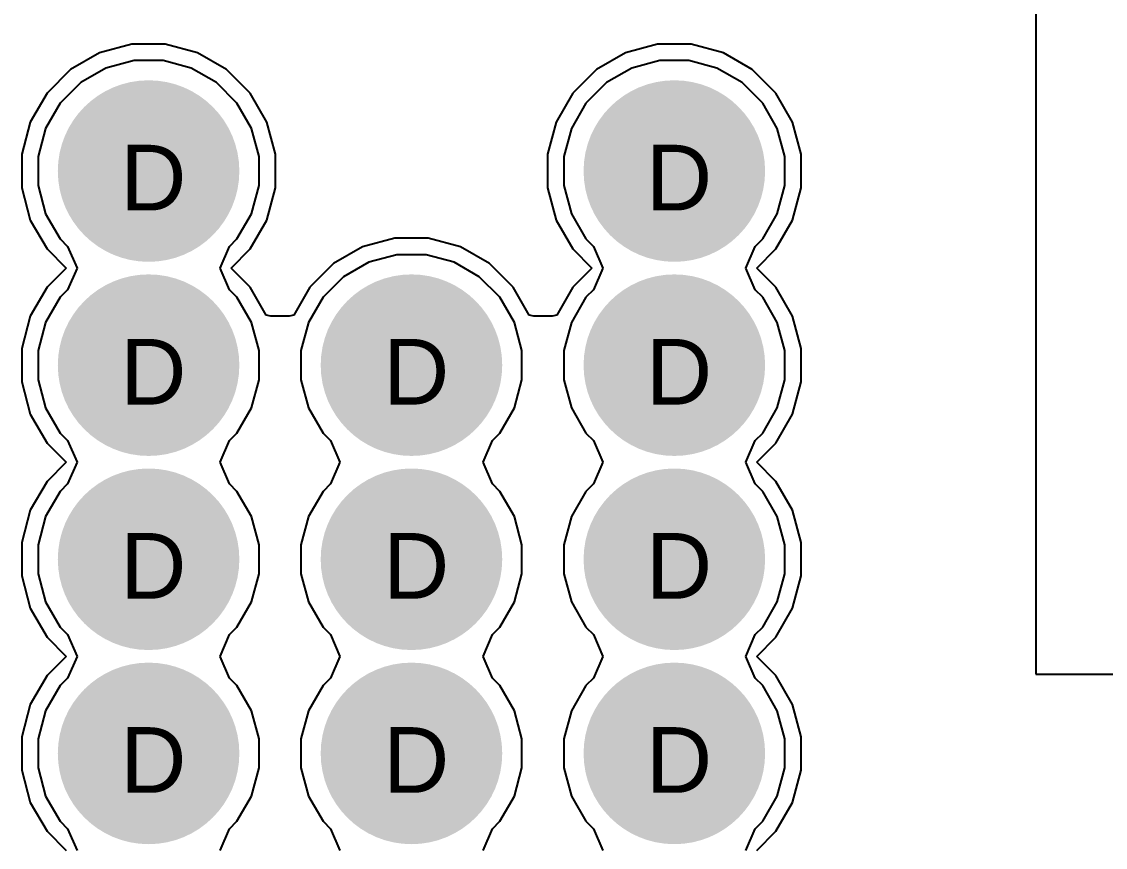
# Model space of a CAD drawing. Header units: inches. Extents: x 0 to 5379, y 0 to 5429.
# Drawn here: x 39.66 to 48.04, y 39.22 to 45.6 of the extents above; entities that cross this region are included whole.
import ezdxf

# ---------------------------------------------------------------- set-up
doc = ezdxf.new("R2010")
doc.units = ezdxf.units.IN
for name, color, linetype in [('Bottom Layer', 5, 'Continuous'), ('Bottom Solder', 6, 'Continuous'), ('Drill Drawing', 1, 'Continuous'), ('GND01', 16, 'Continuous'), ('GND02', 76, 'Continuous'), ('PWR', 156, 'Continuous'), ('SIG 01', 90, 'Continuous'), ('Top Layer', 1, 'Continuous'), ('Top Solder', 216, 'Continuous'), ('Via Holes', 16, 'Continuous')]:
    doc.layers.add(name, color=color, linetype=linetype)
doc.styles.add('Arial', font='', dxfattribs={"height": 0.2})
doc.styles.get('Arial').set_extended_font_data('Arial')

msp = doc.modelspace()

# ---------------------------------------------------------------- hatches: boundary and pattern name
at = {"layer": 'Bottom Layer'}
h = msp.add_hatch(color=5, dxfattribs=at)
edge = h.paths.add_edge_path()
edge.add_arc((40.64, 44.45), 0.6, 0, 360)
h = msp.add_hatch(color=5, dxfattribs=at)
edge = h.paths.add_edge_path()
edge.add_arc((44.704, 44.45), 0.6, 0, 360)
h = msp.add_hatch(color=5, dxfattribs=at)
edge = h.paths.add_edge_path()
edge.add_arc((40.64, 42.9496), 0.6, 0, 360)
h = msp.add_hatch(color=5, dxfattribs=at)
edge = h.paths.add_edge_path()
edge.add_arc((42.672, 42.9496), 0.6, 0, 360)
h = msp.add_hatch(color=5, dxfattribs=at)
edge = h.paths.add_edge_path()
edge.add_arc((44.704, 42.9496), 0.6, 0, 360)
h = msp.add_hatch(color=5, dxfattribs=at)
edge = h.paths.add_edge_path()
edge.add_arc((40.64, 41.4492), 0.6, 0, 360)
h = msp.add_hatch(color=5, dxfattribs=at)
edge = h.paths.add_edge_path()
edge.add_arc((42.672, 41.4492), 0.6, 0, 360)
h = msp.add_hatch(color=5, dxfattribs=at)
edge = h.paths.add_edge_path()
edge.add_arc((44.704, 41.4492), 0.6, 0, 360)
h = msp.add_hatch(color=5, dxfattribs=at)
edge = h.paths.add_edge_path()
edge.add_arc((40.64, 39.9487), 0.6, 0, 360)
h = msp.add_hatch(color=5, dxfattribs=at)
edge = h.paths.add_edge_path()
edge.add_arc((42.672, 39.9487), 0.6, 0, 360)
h = msp.add_hatch(color=5, dxfattribs=at)
edge = h.paths.add_edge_path()
edge.add_arc((44.704, 39.9487), 0.6, 0, 360)
at = {"layer": 'Bottom Solder'}
h = msp.add_hatch(color=6, dxfattribs=at)
edge = h.paths.add_edge_path()
edge.add_arc((40.64, 44.45), 0.7016, 0, 360)
h = msp.add_hatch(color=6, dxfattribs=at)
edge = h.paths.add_edge_path()
edge.add_arc((44.704, 44.45), 0.7016, 0, 360)
h = msp.add_hatch(color=6, dxfattribs=at)
edge = h.paths.add_edge_path()
edge.add_arc((40.64, 42.9496), 0.7016, 0, 360)
h = msp.add_hatch(color=6, dxfattribs=at)
edge = h.paths.add_edge_path()
edge.add_arc((42.672, 42.9496), 0.7016, 0, 360)
h = msp.add_hatch(color=6, dxfattribs=at)
edge = h.paths.add_edge_path()
edge.add_arc((44.704, 42.9496), 0.7016, 0, 360)
h = msp.add_hatch(color=6, dxfattribs=at)
edge = h.paths.add_edge_path()
edge.add_arc((40.64, 41.4492), 0.7016, 0, 360)
h = msp.add_hatch(color=6, dxfattribs=at)
edge = h.paths.add_edge_path()
edge.add_arc((42.672, 41.4492), 0.7016, 0, 360)
h = msp.add_hatch(color=6, dxfattribs=at)
edge = h.paths.add_edge_path()
edge.add_arc((44.704, 41.4492), 0.7016, 0, 360)
h = msp.add_hatch(color=6, dxfattribs=at)
edge = h.paths.add_edge_path()
edge.add_arc((40.64, 39.9487), 0.7016, 0, 360)
h = msp.add_hatch(color=6, dxfattribs=at)
edge = h.paths.add_edge_path()
edge.add_arc((42.672, 39.9487), 0.7016, 0, 360)
h = msp.add_hatch(color=6, dxfattribs=at)
edge = h.paths.add_edge_path()
edge.add_arc((44.704, 39.9487), 0.7016, 0, 360)
at = {"layer": 'GND01'}
h = msp.add_hatch(color=16, dxfattribs=at)
edge = h.paths.add_edge_path()
edge.add_arc((40.64, 44.45), 0.6, 0, 360)
h = msp.add_hatch(color=16, dxfattribs=at)
edge = h.paths.add_edge_path()
edge.add_arc((44.704, 44.45), 0.6, 0, 360)
h = msp.add_hatch(color=16, dxfattribs=at)
edge = h.paths.add_edge_path()
edge.add_arc((40.64, 42.9496), 0.6, 0, 360)
h = msp.add_hatch(color=16, dxfattribs=at)
edge = h.paths.add_edge_path()
edge.add_arc((42.672, 42.9496), 0.6, 0, 360)
h = msp.add_hatch(color=16, dxfattribs=at)
edge = h.paths.add_edge_path()
edge.add_arc((44.704, 42.9496), 0.6, 0, 360)
h = msp.add_hatch(color=16, dxfattribs=at)
edge = h.paths.add_edge_path()
edge.add_arc((40.64, 41.4492), 0.6, 0, 360)
h = msp.add_hatch(color=16, dxfattribs=at)
edge = h.paths.add_edge_path()
edge.add_arc((42.672, 41.4492), 0.6, 0, 360)
h = msp.add_hatch(color=16, dxfattribs=at)
edge = h.paths.add_edge_path()
edge.add_arc((44.704, 41.4492), 0.6, 0, 360)
h = msp.add_hatch(color=16, dxfattribs=at)
edge = h.paths.add_edge_path()
edge.add_arc((40.64, 39.9487), 0.6, 0, 360)
h = msp.add_hatch(color=16, dxfattribs=at)
edge = h.paths.add_edge_path()
edge.add_arc((42.672, 39.9487), 0.6, 0, 360)
h = msp.add_hatch(color=16, dxfattribs=at)
edge = h.paths.add_edge_path()
edge.add_arc((44.704, 39.9487), 0.6, 0, 360)
at = {"layer": 'GND02'}
h = msp.add_hatch(color=76, dxfattribs=at)
edge = h.paths.add_edge_path()
edge.add_arc((40.64, 44.45), 0.6, 0, 360)
h = msp.add_hatch(color=76, dxfattribs=at)
edge = h.paths.add_edge_path()
edge.add_arc((44.704, 44.45), 0.6, 0, 360)
h = msp.add_hatch(color=76, dxfattribs=at)
edge = h.paths.add_edge_path()
edge.add_arc((40.64, 42.9496), 0.6, 0, 360)
h = msp.add_hatch(color=76, dxfattribs=at)
edge = h.paths.add_edge_path()
edge.add_arc((42.672, 42.9496), 0.6, 0, 360)
h = msp.add_hatch(color=76, dxfattribs=at)
edge = h.paths.add_edge_path()
edge.add_arc((44.704, 42.9496), 0.6, 0, 360)
h = msp.add_hatch(color=76, dxfattribs=at)
edge = h.paths.add_edge_path()
edge.add_arc((40.64, 41.4492), 0.6, 0, 360)
h = msp.add_hatch(color=76, dxfattribs=at)
edge = h.paths.add_edge_path()
edge.add_arc((42.672, 41.4492), 0.6, 0, 360)
h = msp.add_hatch(color=76, dxfattribs=at)
edge = h.paths.add_edge_path()
edge.add_arc((44.704, 41.4492), 0.6, 0, 360)
h = msp.add_hatch(color=76, dxfattribs=at)
edge = h.paths.add_edge_path()
edge.add_arc((40.64, 39.9487), 0.6, 0, 360)
h = msp.add_hatch(color=76, dxfattribs=at)
edge = h.paths.add_edge_path()
edge.add_arc((42.672, 39.9487), 0.6, 0, 360)
h = msp.add_hatch(color=76, dxfattribs=at)
edge = h.paths.add_edge_path()
edge.add_arc((44.704, 39.9487), 0.6, 0, 360)
at = {"layer": 'PWR'}
h = msp.add_hatch(color=156, dxfattribs=at)
edge = h.paths.add_edge_path()
edge.add_arc((40.64, 44.45), 0.6, 0, 360)
h = msp.add_hatch(color=156, dxfattribs=at)
edge = h.paths.add_edge_path()
edge.add_arc((44.704, 44.45), 0.6, 0, 360)
h = msp.add_hatch(color=156, dxfattribs=at)
edge = h.paths.add_edge_path()
edge.add_arc((40.64, 42.9496), 0.6, 0, 360)
h = msp.add_hatch(color=156, dxfattribs=at)
edge = h.paths.add_edge_path()
edge.add_arc((42.672, 42.9496), 0.6, 0, 360)
h = msp.add_hatch(color=156, dxfattribs=at)
edge = h.paths.add_edge_path()
edge.add_arc((44.704, 42.9496), 0.6, 0, 360)
h = msp.add_hatch(color=156, dxfattribs=at)
edge = h.paths.add_edge_path()
edge.add_arc((40.64, 41.4492), 0.6, 0, 360)
h = msp.add_hatch(color=156, dxfattribs=at)
edge = h.paths.add_edge_path()
edge.add_arc((42.672, 41.4492), 0.6, 0, 360)
h = msp.add_hatch(color=156, dxfattribs=at)
edge = h.paths.add_edge_path()
edge.add_arc((44.704, 41.4492), 0.6, 0, 360)
h = msp.add_hatch(color=156, dxfattribs=at)
edge = h.paths.add_edge_path()
edge.add_arc((40.64, 39.9487), 0.6, 0, 360)
h = msp.add_hatch(color=156, dxfattribs=at)
edge = h.paths.add_edge_path()
edge.add_arc((42.672, 39.9487), 0.6, 0, 360)
h = msp.add_hatch(color=156, dxfattribs=at)
edge = h.paths.add_edge_path()
edge.add_arc((44.704, 39.9487), 0.6, 0, 360)
at = {"layer": 'SIG 01'}
h = msp.add_hatch(color=90, dxfattribs=at)
edge = h.paths.add_edge_path()
edge.add_arc((40.64, 44.45), 0.6, 0, 360)
h = msp.add_hatch(color=90, dxfattribs=at)
edge = h.paths.add_edge_path()
edge.add_arc((44.704, 44.45), 0.6, 0, 360)
h = msp.add_hatch(color=90, dxfattribs=at)
edge = h.paths.add_edge_path()
edge.add_arc((40.64, 42.9496), 0.6, 0, 360)
h = msp.add_hatch(color=90, dxfattribs=at)
edge = h.paths.add_edge_path()
edge.add_arc((42.672, 42.9496), 0.6, 0, 360)
h = msp.add_hatch(color=90, dxfattribs=at)
edge = h.paths.add_edge_path()
edge.add_arc((44.704, 42.9496), 0.6, 0, 360)
h = msp.add_hatch(color=90, dxfattribs=at)
edge = h.paths.add_edge_path()
edge.add_arc((40.64, 41.4492), 0.6, 0, 360)
h = msp.add_hatch(color=90, dxfattribs=at)
edge = h.paths.add_edge_path()
edge.add_arc((42.672, 41.4492), 0.6, 0, 360)
h = msp.add_hatch(color=90, dxfattribs=at)
edge = h.paths.add_edge_path()
edge.add_arc((44.704, 41.4492), 0.6, 0, 360)
h = msp.add_hatch(color=90, dxfattribs=at)
edge = h.paths.add_edge_path()
edge.add_arc((40.64, 39.9487), 0.6, 0, 360)
h = msp.add_hatch(color=90, dxfattribs=at)
edge = h.paths.add_edge_path()
edge.add_arc((42.672, 39.9487), 0.6, 0, 360)
h = msp.add_hatch(color=90, dxfattribs=at)
edge = h.paths.add_edge_path()
edge.add_arc((44.704, 39.9487), 0.6, 0, 360)
at = {"layer": 'Top Layer'}
h = msp.add_hatch(color=1, dxfattribs=at)
edge = h.paths.add_edge_path()
edge.add_arc((40.64, 44.45), 0.6, 0, 360)
h = msp.add_hatch(color=1, dxfattribs=at)
edge = h.paths.add_edge_path()
edge.add_arc((44.704, 44.45), 0.6, 0, 360)
h = msp.add_hatch(color=1, dxfattribs=at)
edge = h.paths.add_edge_path()
edge.add_arc((40.64, 42.9496), 0.6, 0, 360)
h = msp.add_hatch(color=1, dxfattribs=at)
edge = h.paths.add_edge_path()
edge.add_arc((42.672, 42.9496), 0.6, 0, 360)
h = msp.add_hatch(color=1, dxfattribs=at)
edge = h.paths.add_edge_path()
edge.add_arc((44.704, 42.9496), 0.6, 0, 360)
h = msp.add_hatch(color=1, dxfattribs=at)
edge = h.paths.add_edge_path()
edge.add_arc((40.64, 41.4492), 0.6, 0, 360)
h = msp.add_hatch(color=1, dxfattribs=at)
edge = h.paths.add_edge_path()
edge.add_arc((42.672, 41.4492), 0.6, 0, 360)
h = msp.add_hatch(color=1, dxfattribs=at)
edge = h.paths.add_edge_path()
edge.add_arc((44.704, 41.4492), 0.6, 0, 360)
h = msp.add_hatch(color=1, dxfattribs=at)
edge = h.paths.add_edge_path()
edge.add_arc((40.64, 39.9487), 0.6, 0, 360)
h = msp.add_hatch(color=1, dxfattribs=at)
edge = h.paths.add_edge_path()
edge.add_arc((42.672, 39.9487), 0.6, 0, 360)
h = msp.add_hatch(color=1, dxfattribs=at)
edge = h.paths.add_edge_path()
edge.add_arc((44.704, 39.9487), 0.6, 0, 360)
at = {"layer": 'Top Solder'}
h = msp.add_hatch(color=216, dxfattribs=at)
edge = h.paths.add_edge_path()
edge.add_arc((40.64, 44.45), 0.7016, 0, 360)
h = msp.add_hatch(color=216, dxfattribs=at)
edge = h.paths.add_edge_path()
edge.add_arc((44.704, 44.45), 0.7016, 0, 360)
h = msp.add_hatch(color=216, dxfattribs=at)
edge = h.paths.add_edge_path()
edge.add_arc((40.64, 42.9496), 0.7016, 0, 360)
h = msp.add_hatch(color=216, dxfattribs=at)
edge = h.paths.add_edge_path()
edge.add_arc((42.672, 42.9496), 0.7016, 0, 360)
h = msp.add_hatch(color=216, dxfattribs=at)
edge = h.paths.add_edge_path()
edge.add_arc((44.704, 42.9496), 0.7016, 0, 360)
h = msp.add_hatch(color=216, dxfattribs=at)
edge = h.paths.add_edge_path()
edge.add_arc((40.64, 41.4492), 0.7016, 0, 360)
h = msp.add_hatch(color=216, dxfattribs=at)
edge = h.paths.add_edge_path()
edge.add_arc((42.672, 41.4492), 0.7016, 0, 360)
h = msp.add_hatch(color=216, dxfattribs=at)
edge = h.paths.add_edge_path()
edge.add_arc((44.704, 41.4492), 0.7016, 0, 360)
h = msp.add_hatch(color=216, dxfattribs=at)
edge = h.paths.add_edge_path()
edge.add_arc((40.64, 39.9487), 0.7016, 0, 360)
h = msp.add_hatch(color=216, dxfattribs=at)
edge = h.paths.add_edge_path()
edge.add_arc((42.672, 39.9487), 0.7016, 0, 360)
h = msp.add_hatch(color=216, dxfattribs=at)
edge = h.paths.add_edge_path()
edge.add_arc((44.704, 39.9487), 0.7016, 0, 360)
at = {"layer": 'Via Holes'}
h = msp.add_hatch(color=7, dxfattribs=at)
edge = h.paths.add_edge_path()
edge.add_arc((40.64, 44.45), 0.35, 0, 360)
h = msp.add_hatch(color=7, dxfattribs=at)
edge = h.paths.add_edge_path()
edge.add_arc((44.704, 44.45), 0.35, 0, 360)
h = msp.add_hatch(color=7, dxfattribs=at)
edge = h.paths.add_edge_path()
edge.add_arc((40.64, 42.9496), 0.35, 0, 360)
h = msp.add_hatch(color=7, dxfattribs=at)
edge = h.paths.add_edge_path()
edge.add_arc((42.672, 42.9496), 0.35, 0, 360)
h = msp.add_hatch(color=7, dxfattribs=at)
edge = h.paths.add_edge_path()
edge.add_arc((44.704, 42.9496), 0.35, 0, 360)
h = msp.add_hatch(color=7, dxfattribs=at)
edge = h.paths.add_edge_path()
edge.add_arc((40.64, 41.4492), 0.35, 0, 360)
h = msp.add_hatch(color=7, dxfattribs=at)
edge = h.paths.add_edge_path()
edge.add_arc((42.672, 41.4492), 0.35, 0, 360)
h = msp.add_hatch(color=7, dxfattribs=at)
edge = h.paths.add_edge_path()
edge.add_arc((44.704, 41.4492), 0.35, 0, 360)
h = msp.add_hatch(color=7, dxfattribs=at)
edge = h.paths.add_edge_path()
edge.add_arc((40.64, 39.9487), 0.35, 0, 360)
h = msp.add_hatch(color=7, dxfattribs=at)
edge = h.paths.add_edge_path()
edge.add_arc((42.672, 39.9487), 0.35, 0, 360)
h = msp.add_hatch(color=7, dxfattribs=at)
edge = h.paths.add_edge_path()
edge.add_arc((44.704, 39.9487), 0.35, 0, 360)

# ---------------------------------------------------------------- linework, layer by layer
at = {"layer": 'GND01'}
for p, q in [((40.3104, 45.2458), (40.1156, 45.1334)), ((40.5276, 45.304), (40.3104, 45.2458)), ((40.7524, 45.304), (40.5276, 45.304)), ((40.9696, 45.2458), (40.7524, 45.304)), ((41.1644, 45.1334), (40.9696, 45.2458)), ((44.3744, 45.2458), (44.1796, 45.1334)), ((44.5916, 45.304), (44.3744, 45.2458)), ((44.8164, 45.304), (44.5916, 45.304)), ((45.0336, 45.2458), (44.8164, 45.304)), ((45.2284, 45.1334), (45.0336, 45.2458)), ((40.1156, 45.1334), (39.9566, 44.9744)), ((41.3234, 44.9744), (41.1644, 45.1334)), ((44.1796, 45.1334), (44.0206, 44.9744)), ((45.3874, 44.9744), (45.2284, 45.1334)), ((39.9566, 44.9744), (39.8442, 44.7796)), ((41.4358, 44.7796), (41.3234, 44.9744)), ((44.0206, 44.9744), (43.9082, 44.7796)), ((45.4998, 44.7796), (45.3874, 44.9744)), ((39.8442, 44.7796), (39.786, 44.5624)), ((41.494, 44.5624), (41.4358, 44.7796)), ((43.9082, 44.7796), (43.85, 44.5624)), ((45.558, 44.5624), (45.4998, 44.7796)), ((39.786, 44.5624), (39.786, 44.3376)), ((41.494, 44.3376), (41.494, 44.5624)), ((43.85, 44.5624), (43.85, 44.3376)), ((45.558, 44.3376), (45.558, 44.5624)), ((39.786, 44.3376), (39.8442, 44.1204)), ((41.4358, 44.1204), (41.494, 44.3376)), ((43.85, 44.3376), (43.9082, 44.1204)), ((45.4998, 44.1204), (45.558, 44.3376)), ((39.8442, 44.1204), (39.9566, 43.9256)), ((41.3234, 43.9256), (41.4358, 44.1204)), ((43.9082, 44.1204), (44.0206, 43.9256)), ((45.3874, 43.9256), (45.4998, 44.1204)), ((39.9566, 43.9256), (40.0144, 43.8678)), ((41.2656, 43.8678), (41.3234, 43.9256)), ((44.0206, 43.9256), (44.0784, 43.8678)), ((45.3296, 43.8678), (45.3874, 43.9256)), ((40.0144, 43.8678), (40.0868, 43.6998)), ((41.1932, 43.6998), (41.2656, 43.8678)), ((44.0784, 43.8678), (44.1508, 43.6998)), ((45.2572, 43.6998), (45.3296, 43.8678)), ((42.3424, 43.7454), (42.1476, 43.633)), ((42.5596, 43.8036), (42.3424, 43.7454)), ((42.7844, 43.8036), (42.5596, 43.8036)), ((43.0016, 43.7454), (42.7844, 43.8036)), ((43.1964, 43.633), (43.0016, 43.7454)), ((40.0868, 43.6998), (40.0144, 43.5318)), ((41.2656, 43.5318), (41.1932, 43.6998)), ((44.1508, 43.6998), (44.0784, 43.5318)), ((45.3296, 43.5318), (45.2572, 43.6998)), ((42.1476, 43.633), (41.9886, 43.4739)), ((43.3554, 43.4739), (43.1964, 43.633)), ((39.9566, 43.4739), (39.8442, 43.2792)), ((40.0144, 43.5318), (39.9566, 43.4739)), ((41.3234, 43.4739), (41.2656, 43.5318)), ((41.4358, 43.2792), (41.3234, 43.4739)), ((41.9886, 43.4739), (41.8762, 43.2792)), ((43.4678, 43.2792), (43.3554, 43.4739)), ((44.0206, 43.4739), (43.9082, 43.2792)), ((44.0784, 43.5318), (44.0206, 43.4739)), ((45.3874, 43.4739), (45.3296, 43.5318)), ((45.4998, 43.2792), (45.3874, 43.4739)), ((39.8442, 43.2792), (39.786, 43.062)), ((41.494, 43.062), (41.4358, 43.2792)), ((41.8762, 43.2792), (41.818, 43.062)), ((43.526, 43.062), (43.4678, 43.2792)), ((43.9082, 43.2792), (43.85, 43.062)), ((45.558, 43.062), (45.4998, 43.2792)), ((39.786, 43.062), (39.786, 42.8372)), ((41.494, 42.8372), (41.494, 43.062)), ((41.818, 43.062), (41.818, 42.8372)), ((43.526, 42.8372), (43.526, 43.062)), ((43.85, 43.062), (43.85, 42.8372)), ((45.558, 42.8372), (45.558, 43.062)), ((39.786, 42.8372), (39.8442, 42.62)), ((41.4358, 42.62), (41.494, 42.8372)), ((41.818, 42.8372), (41.8762, 42.62)), ((43.4678, 42.62), (43.526, 42.8372)), ((43.85, 42.8372), (43.9082, 42.62)), ((45.4998, 42.62), (45.558, 42.8372)), ((39.8442, 42.62), (39.9566, 42.4252)), ((41.3234, 42.4252), (41.4358, 42.62)), ((41.8762, 42.62), (41.9886, 42.4252)), ((43.3554, 42.4252), (43.4678, 42.62)), ((43.9082, 42.62), (44.0206, 42.4252)), ((45.3874, 42.4252), (45.4998, 42.62)), ((39.9566, 42.4252), (40.0144, 42.3674)), ((41.2656, 42.3674), (41.3234, 42.4252)), ((41.9886, 42.4252), (42.0464, 42.3674)), ((43.2976, 42.3674), (43.3554, 42.4252)), ((44.0206, 42.4252), (44.0784, 42.3674)), ((45.3296, 42.3674), (45.3874, 42.4252)), ((40.0144, 42.3674), (40.0868, 42.1994)), ((41.1932, 42.1994), (41.2656, 42.3674)), ((42.0464, 42.3674), (42.1188, 42.1994)), ((43.2252, 42.1994), (43.2976, 42.3674)), ((44.0784, 42.3674), (44.1508, 42.1994)), ((45.2572, 42.1994), (45.3296, 42.3674)), ((40.0868, 42.1994), (40.0144, 42.0313)), ((41.2656, 42.0313), (41.1932, 42.1994)), ((42.1188, 42.1994), (42.0464, 42.0313)), ((43.2976, 42.0313), (43.2252, 42.1994)), ((44.1508, 42.1994), (44.0784, 42.0313)), ((45.3296, 42.0313), (45.2572, 42.1994)), ((39.9566, 41.9735), (39.8442, 41.7788)), ((40.0144, 42.0313), (39.9566, 41.9735)), ((41.3234, 41.9735), (41.2656, 42.0313)), ((41.4358, 41.7788), (41.3234, 41.9735)), ((41.9886, 41.9735), (41.8762, 41.7788)), ((42.0464, 42.0313), (41.9886, 41.9735)), ((43.3554, 41.9735), (43.2976, 42.0313)), ((43.4678, 41.7788), (43.3554, 41.9735)), ((44.0206, 41.9735), (43.9082, 41.7788)), ((44.0784, 42.0313), (44.0206, 41.9735)), ((45.3874, 41.9735), (45.3296, 42.0313)), ((45.4998, 41.7788), (45.3874, 41.9735)), ((39.8442, 41.7788), (39.786, 41.5616)), ((41.494, 41.5616), (41.4358, 41.7788)), ((41.8762, 41.7788), (41.818, 41.5616)), ((43.526, 41.5616), (43.4678, 41.7788)), ((43.9082, 41.7788), (43.85, 41.5616)), ((45.558, 41.5616), (45.4998, 41.7788)), ((39.786, 41.5616), (39.786, 41.3367)), ((41.494, 41.3367), (41.494, 41.5616)), ((41.818, 41.5616), (41.818, 41.3367)), ((43.526, 41.3367), (43.526, 41.5616)), ((43.85, 41.5616), (43.85, 41.3367)), ((45.558, 41.3367), (45.558, 41.5616)), ((39.786, 41.3367), (39.8442, 41.1195)), ((41.4358, 41.1195), (41.494, 41.3367)), ((41.818, 41.3367), (41.8762, 41.1195)), ((43.4678, 41.1195), (43.526, 41.3367)), ((43.85, 41.3367), (43.9082, 41.1195)), ((45.4998, 41.1195), (45.558, 41.3367)), ((39.8442, 41.1195), (39.9566, 40.9248)), ((41.3234, 40.9248), (41.4358, 41.1195)), ((41.8762, 41.1195), (41.9886, 40.9248)), ((43.3554, 40.9248), (43.4678, 41.1195)), ((43.9082, 41.1195), (44.0206, 40.9248)), ((45.3874, 40.9248), (45.4998, 41.1195)), ((39.9566, 40.9248), (40.0144, 40.867)), ((41.2656, 40.867), (41.3234, 40.9248)), ((41.9886, 40.9248), (42.0464, 40.867)), ((43.2976, 40.867), (43.3554, 40.9248)), ((44.0206, 40.9248), (44.0784, 40.867)), ((45.3296, 40.867), (45.3874, 40.9248)), ((40.0144, 40.867), (40.0868, 40.699)), ((41.1932, 40.699), (41.2656, 40.867)), ((42.0464, 40.867), (42.1188, 40.699)), ((43.2252, 40.699), (43.2976, 40.867)), ((44.0784, 40.867), (44.1508, 40.699)), ((45.2572, 40.699), (45.3296, 40.867)), ((40.0868, 40.699), (40.0144, 40.5309)), ((41.2656, 40.5309), (41.1932, 40.699)), ((42.1188, 40.699), (42.0464, 40.5309)), ((43.2976, 40.5309), (43.2252, 40.699)), ((44.1508, 40.699), (44.0784, 40.5309)), ((45.3296, 40.5309), (45.2572, 40.699)), ((39.9566, 40.4731), (39.8442, 40.2784)), ((40.0144, 40.5309), (39.9566, 40.4731)), ((41.3234, 40.4731), (41.2656, 40.5309)), ((41.4358, 40.2784), (41.3234, 40.4731)), ((41.9886, 40.4731), (41.8762, 40.2784)), ((42.0464, 40.5309), (41.9886, 40.4731)), ((43.3554, 40.4731), (43.2976, 40.5309)), ((43.4678, 40.2784), (43.3554, 40.4731)), ((44.0206, 40.4731), (43.9082, 40.2784)), ((44.0784, 40.5309), (44.0206, 40.4731)), ((45.3874, 40.4731), (45.3296, 40.5309)), ((45.4998, 40.2784), (45.3874, 40.4731)), ((39.8442, 40.2784), (39.786, 40.0612)), ((41.494, 40.0612), (41.4358, 40.2784)), ((41.8762, 40.2784), (41.818, 40.0612)), ((43.526, 40.0612), (43.4678, 40.2784)), ((43.9082, 40.2784), (43.85, 40.0612)), ((45.558, 40.0612), (45.4998, 40.2784)), ((39.786, 40.0612), (39.786, 39.8363)), ((41.494, 39.8363), (41.494, 40.0612)), ((41.818, 40.0612), (41.818, 39.8363)), ((43.526, 39.8363), (43.526, 40.0612)), ((43.85, 40.0612), (43.85, 39.8363)), ((45.558, 39.8363), (45.558, 40.0612)), ((39.786, 39.8363), (39.8442, 39.6191)), ((41.4358, 39.6191), (41.494, 39.8363)), ((41.818, 39.8363), (41.8762, 39.6191)), ((43.4678, 39.6191), (43.526, 39.8363)), ((43.85, 39.8363), (43.9082, 39.6191)), ((45.4998, 39.6191), (45.558, 39.8363)), ((39.8442, 39.6191), (39.9566, 39.4244)), ((41.3234, 39.4244), (41.4358, 39.6191)), ((41.8762, 39.6191), (41.9886, 39.4244)), ((43.3554, 39.4244), (43.4678, 39.6191)), ((43.9082, 39.6191), (44.0206, 39.4244)), ((45.3874, 39.4244), (45.4998, 39.6191)), ((39.9566, 39.4244), (40.0144, 39.3666)), ((41.2656, 39.3666), (41.3234, 39.4244)), ((41.9886, 39.4244), (42.0464, 39.3666)), ((43.2976, 39.3666), (43.3554, 39.4244)), ((44.0206, 39.4244), (44.0784, 39.3666)), ((45.3296, 39.3666), (45.3874, 39.4244)), ((40.0144, 39.3666), (40.0868, 39.1985)), ((41.1932, 39.1985), (41.2656, 39.3666)), ((42.0464, 39.3666), (42.1188, 39.1985)), ((43.2252, 39.1985), (43.2976, 39.3666)), ((44.0784, 39.3666), (44.1508, 39.1985)), ((45.2572, 39.1985), (45.3296, 39.3666))]:
    msp.add_line(p, q, dxfattribs=at)
at = {"layer": 'GND02'}
for p, q in [((40.3104, 45.2458), (40.1156, 45.1334)), ((40.5276, 45.304), (40.3104, 45.2458)), ((40.7524, 45.304), (40.5276, 45.304)), ((40.9696, 45.2458), (40.7524, 45.304)), ((41.1644, 45.1334), (40.9696, 45.2458)), ((44.3744, 45.2458), (44.1796, 45.1334)), ((44.5916, 45.304), (44.3744, 45.2458)), ((44.8164, 45.304), (44.5916, 45.304)), ((45.0336, 45.2458), (44.8164, 45.304)), ((45.2284, 45.1334), (45.0336, 45.2458)), ((40.1156, 45.1334), (39.9566, 44.9744)), ((41.3234, 44.9744), (41.1644, 45.1334)), ((44.1796, 45.1334), (44.0206, 44.9744)), ((45.3874, 44.9744), (45.2284, 45.1334)), ((39.9566, 44.9744), (39.8442, 44.7796)), ((41.4358, 44.7796), (41.3234, 44.9744)), ((44.0206, 44.9744), (43.9082, 44.7796)), ((45.4998, 44.7796), (45.3874, 44.9744)), ((39.8442, 44.7796), (39.786, 44.5624)), ((41.494, 44.5624), (41.4358, 44.7796)), ((43.9082, 44.7796), (43.85, 44.5624)), ((45.558, 44.5624), (45.4998, 44.7796)), ((39.786, 44.5624), (39.786, 44.3376)), ((41.494, 44.3376), (41.494, 44.5624)), ((43.85, 44.5624), (43.85, 44.3376)), ((45.558, 44.3376), (45.558, 44.5624)), ((39.786, 44.3376), (39.8442, 44.1204)), ((41.4358, 44.1204), (41.494, 44.3376)), ((43.85, 44.3376), (43.9082, 44.1204)), ((45.4998, 44.1204), (45.558, 44.3376)), ((39.8442, 44.1204), (39.9566, 43.9256)), ((41.3234, 43.9256), (41.4358, 44.1204)), ((43.9082, 44.1204), (44.0206, 43.9256)), ((45.3874, 43.9256), (45.4998, 44.1204)), ((39.9566, 43.9256), (40.0144, 43.8678)), ((41.2656, 43.8678), (41.3234, 43.9256)), ((44.0206, 43.9256), (44.0784, 43.8678)), ((45.3296, 43.8678), (45.3874, 43.9256)), ((40.0144, 43.8678), (40.0868, 43.6998)), ((41.1932, 43.6998), (41.2656, 43.8678)), ((44.0784, 43.8678), (44.1508, 43.6998)), ((45.2572, 43.6998), (45.3296, 43.8678)), ((42.3424, 43.7454), (42.1476, 43.633)), ((42.5596, 43.8036), (42.3424, 43.7454)), ((42.7844, 43.8036), (42.5596, 43.8036)), ((43.0016, 43.7454), (42.7844, 43.8036)), ((43.1964, 43.633), (43.0016, 43.7454)), ((40.0868, 43.6998), (40.0144, 43.5318)), ((41.2656, 43.5318), (41.1932, 43.6998)), ((44.1508, 43.6998), (44.0784, 43.5318)), ((45.3296, 43.5318), (45.2572, 43.6998)), ((42.1476, 43.633), (41.9886, 43.4739)), ((43.3554, 43.4739), (43.1964, 43.633)), ((39.9566, 43.4739), (39.8442, 43.2792)), ((40.0144, 43.5318), (39.9566, 43.4739)), ((41.3234, 43.4739), (41.2656, 43.5318)), ((41.4358, 43.2792), (41.3234, 43.4739)), ((41.9886, 43.4739), (41.8762, 43.2792)), ((43.4678, 43.2792), (43.3554, 43.4739)), ((44.0206, 43.4739), (43.9082, 43.2792)), ((44.0784, 43.5318), (44.0206, 43.4739)), ((45.3874, 43.4739), (45.3296, 43.5318)), ((45.4998, 43.2792), (45.3874, 43.4739)), ((39.8442, 43.2792), (39.786, 43.062)), ((41.494, 43.062), (41.4358, 43.2792)), ((41.8762, 43.2792), (41.818, 43.062)), ((43.526, 43.062), (43.4678, 43.2792)), ((43.9082, 43.2792), (43.85, 43.062)), ((45.558, 43.062), (45.4998, 43.2792)), ((39.786, 43.062), (39.786, 42.8372)), ((41.494, 42.8372), (41.494, 43.062)), ((41.818, 43.062), (41.818, 42.8372)), ((43.526, 42.8372), (43.526, 43.062)), ((43.85, 43.062), (43.85, 42.8372)), ((45.558, 42.8372), (45.558, 43.062)), ((39.786, 42.8372), (39.8442, 42.62)), ((41.4358, 42.62), (41.494, 42.8372)), ((41.818, 42.8372), (41.8762, 42.62)), ((43.4678, 42.62), (43.526, 42.8372)), ((43.85, 42.8372), (43.9082, 42.62)), ((45.4998, 42.62), (45.558, 42.8372)), ((39.8442, 42.62), (39.9566, 42.4252)), ((41.3234, 42.4252), (41.4358, 42.62)), ((41.8762, 42.62), (41.9886, 42.4252)), ((43.3554, 42.4252), (43.4678, 42.62)), ((43.9082, 42.62), (44.0206, 42.4252)), ((45.3874, 42.4252), (45.4998, 42.62)), ((39.9566, 42.4252), (40.0144, 42.3674)), ((41.2656, 42.3674), (41.3234, 42.4252)), ((41.9886, 42.4252), (42.0464, 42.3674)), ((43.2976, 42.3674), (43.3554, 42.4252)), ((44.0206, 42.4252), (44.0784, 42.3674)), ((45.3296, 42.3674), (45.3874, 42.4252)), ((40.0144, 42.3674), (40.0868, 42.1994)), ((41.1932, 42.1994), (41.2656, 42.3674)), ((42.0464, 42.3674), (42.1188, 42.1994)), ((43.2252, 42.1994), (43.2976, 42.3674)), ((44.0784, 42.3674), (44.1508, 42.1994)), ((45.2572, 42.1994), (45.3296, 42.3674)), ((40.0868, 42.1994), (40.0144, 42.0313)), ((41.2656, 42.0313), (41.1932, 42.1994)), ((42.1188, 42.1994), (42.0464, 42.0313)), ((43.2976, 42.0313), (43.2252, 42.1994)), ((44.1508, 42.1994), (44.0784, 42.0313)), ((45.3296, 42.0313), (45.2572, 42.1994)), ((39.9566, 41.9735), (39.8442, 41.7788)), ((40.0144, 42.0313), (39.9566, 41.9735)), ((41.3234, 41.9735), (41.2656, 42.0313)), ((41.4358, 41.7788), (41.3234, 41.9735)), ((41.9886, 41.9735), (41.8762, 41.7788)), ((42.0464, 42.0313), (41.9886, 41.9735)), ((43.3554, 41.9735), (43.2976, 42.0313)), ((43.4678, 41.7788), (43.3554, 41.9735)), ((44.0206, 41.9735), (43.9082, 41.7788)), ((44.0784, 42.0313), (44.0206, 41.9735)), ((45.3874, 41.9735), (45.3296, 42.0313)), ((45.4998, 41.7788), (45.3874, 41.9735)), ((39.8442, 41.7788), (39.786, 41.5616)), ((41.494, 41.5616), (41.4358, 41.7788)), ((41.8762, 41.7788), (41.818, 41.5616)), ((43.526, 41.5616), (43.4678, 41.7788)), ((43.9082, 41.7788), (43.85, 41.5616)), ((45.558, 41.5616), (45.4998, 41.7788)), ((39.786, 41.5616), (39.786, 41.3367)), ((41.494, 41.3367), (41.494, 41.5616)), ((41.818, 41.5616), (41.818, 41.3367)), ((43.526, 41.3367), (43.526, 41.5616)), ((43.85, 41.5616), (43.85, 41.3367)), ((45.558, 41.3367), (45.558, 41.5616)), ((39.786, 41.3367), (39.8442, 41.1195)), ((41.4358, 41.1195), (41.494, 41.3367)), ((41.818, 41.3367), (41.8762, 41.1195)), ((43.4678, 41.1195), (43.526, 41.3367)), ((43.85, 41.3367), (43.9082, 41.1195)), ((45.4998, 41.1195), (45.558, 41.3367)), ((39.8442, 41.1195), (39.9566, 40.9248)), ((41.3234, 40.9248), (41.4358, 41.1195)), ((41.8762, 41.1195), (41.9886, 40.9248)), ((43.3554, 40.9248), (43.4678, 41.1195)), ((43.9082, 41.1195), (44.0206, 40.9248)), ((45.3874, 40.9248), (45.4998, 41.1195)), ((39.9566, 40.9248), (40.0144, 40.867)), ((41.2656, 40.867), (41.3234, 40.9248)), ((41.9886, 40.9248), (42.0464, 40.867)), ((43.2976, 40.867), (43.3554, 40.9248)), ((44.0206, 40.9248), (44.0784, 40.867)), ((45.3296, 40.867), (45.3874, 40.9248)), ((40.0144, 40.867), (40.0868, 40.699)), ((41.1932, 40.699), (41.2656, 40.867)), ((42.0464, 40.867), (42.1188, 40.699)), ((43.2252, 40.699), (43.2976, 40.867)), ((44.0784, 40.867), (44.1508, 40.699)), ((45.2572, 40.699), (45.3296, 40.867)), ((40.0868, 40.699), (40.0144, 40.5309)), ((41.2656, 40.5309), (41.1932, 40.699)), ((42.1188, 40.699), (42.0464, 40.5309)), ((43.2976, 40.5309), (43.2252, 40.699)), ((44.1508, 40.699), (44.0784, 40.5309)), ((45.3296, 40.5309), (45.2572, 40.699)), ((39.9566, 40.4731), (39.8442, 40.2784)), ((40.0144, 40.5309), (39.9566, 40.4731)), ((41.3234, 40.4731), (41.2656, 40.5309)), ((41.4358, 40.2784), (41.3234, 40.4731)), ((41.9886, 40.4731), (41.8762, 40.2784)), ((42.0464, 40.5309), (41.9886, 40.4731)), ((43.3554, 40.4731), (43.2976, 40.5309)), ((43.4678, 40.2784), (43.3554, 40.4731)), ((44.0206, 40.4731), (43.9082, 40.2784)), ((44.0784, 40.5309), (44.0206, 40.4731)), ((45.3874, 40.4731), (45.3296, 40.5309)), ((45.4998, 40.2784), (45.3874, 40.4731)), ((39.8442, 40.2784), (39.786, 40.0612)), ((41.494, 40.0612), (41.4358, 40.2784)), ((41.8762, 40.2784), (41.818, 40.0612)), ((43.526, 40.0612), (43.4678, 40.2784)), ((43.9082, 40.2784), (43.85, 40.0612)), ((45.558, 40.0612), (45.4998, 40.2784)), ((39.786, 40.0612), (39.786, 39.8363)), ((41.494, 39.8363), (41.494, 40.0612)), ((41.818, 40.0612), (41.818, 39.8363)), ((43.526, 39.8363), (43.526, 40.0612)), ((43.85, 40.0612), (43.85, 39.8363)), ((45.558, 39.8363), (45.558, 40.0612)), ((39.786, 39.8363), (39.8442, 39.6191)), ((41.4358, 39.6191), (41.494, 39.8363)), ((41.818, 39.8363), (41.8762, 39.6191)), ((43.4678, 39.6191), (43.526, 39.8363)), ((43.85, 39.8363), (43.9082, 39.6191)), ((45.4998, 39.6191), (45.558, 39.8363)), ((39.8442, 39.6191), (39.9566, 39.4244)), ((41.3234, 39.4244), (41.4358, 39.6191)), ((41.8762, 39.6191), (41.9886, 39.4244)), ((43.3554, 39.4244), (43.4678, 39.6191)), ((43.9082, 39.6191), (44.0206, 39.4244)), ((45.3874, 39.4244), (45.4998, 39.6191)), ((39.9566, 39.4244), (40.0144, 39.3666)), ((41.2656, 39.3666), (41.3234, 39.4244)), ((41.9886, 39.4244), (42.0464, 39.3666)), ((43.2976, 39.3666), (43.3554, 39.4244)), ((44.0206, 39.4244), (44.0784, 39.3666)), ((45.3296, 39.3666), (45.3874, 39.4244)), ((40.0144, 39.3666), (40.0868, 39.1985)), ((41.1932, 39.1985), (41.2656, 39.3666)), ((42.0464, 39.3666), (42.1188, 39.1985)), ((43.2252, 39.1985), (43.2976, 39.3666)), ((44.0784, 39.3666), (44.1508, 39.1985)), ((45.2572, 39.1985), (45.3296, 39.3666))]:
    msp.add_line(p, q, dxfattribs=at)
at = {"layer": 'PWR'}
for p, q in [((40.3104, 45.2458), (40.1156, 45.1334)), ((40.5276, 45.304), (40.3104, 45.2458)), ((40.7524, 45.304), (40.5276, 45.304)), ((40.9696, 45.2458), (40.7524, 45.304)), ((41.1644, 45.1334), (40.9696, 45.2458)), ((44.3744, 45.2458), (44.1796, 45.1334)), ((44.5916, 45.304), (44.3744, 45.2458)), ((44.8164, 45.304), (44.5916, 45.304)), ((45.0336, 45.2458), (44.8164, 45.304)), ((45.2284, 45.1334), (45.0336, 45.2458)), ((40.1156, 45.1334), (39.9566, 44.9744)), ((41.3234, 44.9744), (41.1644, 45.1334)), ((44.1796, 45.1334), (44.0206, 44.9744)), ((45.3874, 44.9744), (45.2284, 45.1334)), ((39.9566, 44.9744), (39.8442, 44.7796)), ((41.4358, 44.7796), (41.3234, 44.9744)), ((44.0206, 44.9744), (43.9082, 44.7796)), ((45.4998, 44.7796), (45.3874, 44.9744)), ((39.8442, 44.7796), (39.786, 44.5624)), ((41.494, 44.5624), (41.4358, 44.7796)), ((43.9082, 44.7796), (43.85, 44.5624)), ((45.558, 44.5624), (45.4998, 44.7796)), ((39.786, 44.5624), (39.786, 44.3376)), ((41.494, 44.3376), (41.494, 44.5624)), ((43.85, 44.5624), (43.85, 44.3376)), ((45.558, 44.3376), (45.558, 44.5624)), ((39.786, 44.3376), (39.8442, 44.1204)), ((41.4358, 44.1204), (41.494, 44.3376)), ((43.85, 44.3376), (43.9082, 44.1204)), ((45.4998, 44.1204), (45.558, 44.3376)), ((39.8442, 44.1204), (39.9566, 43.9256)), ((41.3234, 43.9256), (41.4358, 44.1204)), ((43.9082, 44.1204), (44.0206, 43.9256)), ((45.3874, 43.9256), (45.4998, 44.1204)), ((39.9566, 43.9256), (40.0144, 43.8678)), ((41.2656, 43.8678), (41.3234, 43.9256)), ((44.0206, 43.9256), (44.0784, 43.8678)), ((45.3296, 43.8678), (45.3874, 43.9256)), ((40.0144, 43.8678), (40.0868, 43.6998)), ((41.1932, 43.6998), (41.2656, 43.8678)), ((44.0784, 43.8678), (44.1508, 43.6998)), ((45.2572, 43.6998), (45.3296, 43.8678)), ((42.3424, 43.7454), (42.1476, 43.633)), ((42.5596, 43.8036), (42.3424, 43.7454)), ((42.7844, 43.8036), (42.5596, 43.8036)), ((43.0016, 43.7454), (42.7844, 43.8036)), ((43.1964, 43.633), (43.0016, 43.7454)), ((40.0868, 43.6998), (40.0144, 43.5318)), ((41.2656, 43.5318), (41.1932, 43.6998)), ((44.1508, 43.6998), (44.0784, 43.5318)), ((45.3296, 43.5318), (45.2572, 43.6998)), ((42.1476, 43.633), (41.9886, 43.4739)), ((43.3554, 43.4739), (43.1964, 43.633)), ((39.9566, 43.4739), (39.8442, 43.2792)), ((40.0144, 43.5318), (39.9566, 43.4739)), ((41.3234, 43.4739), (41.2656, 43.5318)), ((41.4358, 43.2792), (41.3234, 43.4739)), ((41.9886, 43.4739), (41.8762, 43.2792)), ((43.4678, 43.2792), (43.3554, 43.4739)), ((44.0206, 43.4739), (43.9082, 43.2792)), ((44.0784, 43.5318), (44.0206, 43.4739)), ((45.3874, 43.4739), (45.3296, 43.5318)), ((45.4998, 43.2792), (45.3874, 43.4739)), ((39.8442, 43.2792), (39.786, 43.062)), ((41.494, 43.062), (41.4358, 43.2792)), ((41.8762, 43.2792), (41.818, 43.062)), ((43.526, 43.062), (43.4678, 43.2792)), ((43.9082, 43.2792), (43.85, 43.062)), ((45.558, 43.062), (45.4998, 43.2792)), ((39.786, 43.062), (39.786, 42.8372)), ((41.494, 42.8372), (41.494, 43.062)), ((41.818, 43.062), (41.818, 42.8372)), ((43.526, 42.8372), (43.526, 43.062)), ((43.85, 43.062), (43.85, 42.8372)), ((45.558, 42.8372), (45.558, 43.062)), ((39.786, 42.8372), (39.8442, 42.62)), ((41.4358, 42.62), (41.494, 42.8372)), ((41.818, 42.8372), (41.8762, 42.62)), ((43.4678, 42.62), (43.526, 42.8372)), ((43.85, 42.8372), (43.9082, 42.62)), ((45.4998, 42.62), (45.558, 42.8372)), ((39.8442, 42.62), (39.9566, 42.4252)), ((41.3234, 42.4252), (41.4358, 42.62)), ((41.8762, 42.62), (41.9886, 42.4252)), ((43.3554, 42.4252), (43.4678, 42.62)), ((43.9082, 42.62), (44.0206, 42.4252)), ((45.3874, 42.4252), (45.4998, 42.62)), ((39.9566, 42.4252), (40.0144, 42.3674)), ((41.2656, 42.3674), (41.3234, 42.4252)), ((41.9886, 42.4252), (42.0464, 42.3674)), ((43.2976, 42.3674), (43.3554, 42.4252)), ((44.0206, 42.4252), (44.0784, 42.3674)), ((45.3296, 42.3674), (45.3874, 42.4252)), ((40.0144, 42.3674), (40.0868, 42.1994)), ((41.1932, 42.1994), (41.2656, 42.3674)), ((42.0464, 42.3674), (42.1188, 42.1994)), ((43.2252, 42.1994), (43.2976, 42.3674)), ((44.0784, 42.3674), (44.1508, 42.1994)), ((45.2572, 42.1994), (45.3296, 42.3674)), ((40.0868, 42.1994), (40.0144, 42.0313)), ((41.2656, 42.0313), (41.1932, 42.1994)), ((42.1188, 42.1994), (42.0464, 42.0313)), ((43.2976, 42.0313), (43.2252, 42.1994)), ((44.1508, 42.1994), (44.0784, 42.0313)), ((45.3296, 42.0313), (45.2572, 42.1994)), ((39.9566, 41.9735), (39.8442, 41.7788)), ((40.0144, 42.0313), (39.9566, 41.9735)), ((41.3234, 41.9735), (41.2656, 42.0313)), ((41.4358, 41.7788), (41.3234, 41.9735)), ((41.9886, 41.9735), (41.8762, 41.7788)), ((42.0464, 42.0313), (41.9886, 41.9735)), ((43.3554, 41.9735), (43.2976, 42.0313)), ((43.4678, 41.7788), (43.3554, 41.9735)), ((44.0206, 41.9735), (43.9082, 41.7788)), ((44.0784, 42.0313), (44.0206, 41.9735)), ((45.3874, 41.9735), (45.3296, 42.0313)), ((45.4998, 41.7788), (45.3874, 41.9735)), ((39.8442, 41.7788), (39.786, 41.5616)), ((41.494, 41.5616), (41.4358, 41.7788)), ((41.8762, 41.7788), (41.818, 41.5616)), ((43.526, 41.5616), (43.4678, 41.7788)), ((43.9082, 41.7788), (43.85, 41.5616)), ((45.558, 41.5616), (45.4998, 41.7788)), ((39.786, 41.5616), (39.786, 41.3367)), ((41.494, 41.3367), (41.494, 41.5616)), ((41.818, 41.5616), (41.818, 41.3367)), ((43.526, 41.3367), (43.526, 41.5616)), ((43.85, 41.5616), (43.85, 41.3367)), ((45.558, 41.3367), (45.558, 41.5616)), ((39.786, 41.3367), (39.8442, 41.1195)), ((41.4358, 41.1195), (41.494, 41.3367)), ((41.818, 41.3367), (41.8762, 41.1195)), ((43.4678, 41.1195), (43.526, 41.3367)), ((43.85, 41.3367), (43.9082, 41.1195)), ((45.4998, 41.1195), (45.558, 41.3367)), ((39.8442, 41.1195), (39.9566, 40.9248)), ((41.3234, 40.9248), (41.4358, 41.1195)), ((41.8762, 41.1195), (41.9886, 40.9248)), ((43.3554, 40.9248), (43.4678, 41.1195)), ((43.9082, 41.1195), (44.0206, 40.9248)), ((45.3874, 40.9248), (45.4998, 41.1195)), ((39.9566, 40.9248), (40.0144, 40.867)), ((41.2656, 40.867), (41.3234, 40.9248)), ((41.9886, 40.9248), (42.0464, 40.867)), ((43.2976, 40.867), (43.3554, 40.9248)), ((44.0206, 40.9248), (44.0784, 40.867)), ((45.3296, 40.867), (45.3874, 40.9248)), ((40.0144, 40.867), (40.0868, 40.699)), ((41.1932, 40.699), (41.2656, 40.867)), ((42.0464, 40.867), (42.1188, 40.699)), ((43.2252, 40.699), (43.2976, 40.867)), ((44.0784, 40.867), (44.1508, 40.699)), ((45.2572, 40.699), (45.3296, 40.867)), ((40.0868, 40.699), (40.0144, 40.5309)), ((41.2656, 40.5309), (41.1932, 40.699)), ((42.1188, 40.699), (42.0464, 40.5309)), ((43.2976, 40.5309), (43.2252, 40.699)), ((44.1508, 40.699), (44.0784, 40.5309)), ((45.3296, 40.5309), (45.2572, 40.699)), ((39.9566, 40.4731), (39.8442, 40.2784)), ((40.0144, 40.5309), (39.9566, 40.4731)), ((41.3234, 40.4731), (41.2656, 40.5309)), ((41.4358, 40.2784), (41.3234, 40.4731)), ((41.9886, 40.4731), (41.8762, 40.2784)), ((42.0464, 40.5309), (41.9886, 40.4731)), ((43.3554, 40.4731), (43.2976, 40.5309)), ((43.4678, 40.2784), (43.3554, 40.4731)), ((44.0206, 40.4731), (43.9082, 40.2784)), ((44.0784, 40.5309), (44.0206, 40.4731)), ((45.3874, 40.4731), (45.3296, 40.5309)), ((45.4998, 40.2784), (45.3874, 40.4731)), ((39.8442, 40.2784), (39.786, 40.0612)), ((41.494, 40.0612), (41.4358, 40.2784)), ((41.8762, 40.2784), (41.818, 40.0612)), ((43.526, 40.0612), (43.4678, 40.2784)), ((43.9082, 40.2784), (43.85, 40.0612)), ((45.558, 40.0612), (45.4998, 40.2784)), ((39.786, 40.0612), (39.786, 39.8363)), ((41.494, 39.8363), (41.494, 40.0612)), ((41.818, 40.0612), (41.818, 39.8363)), ((43.526, 39.8363), (43.526, 40.0612)), ((43.85, 40.0612), (43.85, 39.8363)), ((45.558, 39.8363), (45.558, 40.0612)), ((39.786, 39.8363), (39.8442, 39.6191)), ((41.4358, 39.6191), (41.494, 39.8363)), ((41.818, 39.8363), (41.8762, 39.6191)), ((43.4678, 39.6191), (43.526, 39.8363)), ((43.85, 39.8363), (43.9082, 39.6191)), ((45.4998, 39.6191), (45.558, 39.8363)), ((39.8442, 39.6191), (39.9566, 39.4244)), ((41.3234, 39.4244), (41.4358, 39.6191)), ((41.8762, 39.6191), (41.9886, 39.4244)), ((43.3554, 39.4244), (43.4678, 39.6191)), ((43.9082, 39.6191), (44.0206, 39.4244)), ((45.3874, 39.4244), (45.4998, 39.6191)), ((39.9566, 39.4244), (40.0144, 39.3666)), ((41.2656, 39.3666), (41.3234, 39.4244)), ((41.9886, 39.4244), (42.0464, 39.3666)), ((43.2976, 39.3666), (43.3554, 39.4244)), ((44.0206, 39.4244), (44.0784, 39.3666)), ((45.3296, 39.3666), (45.3874, 39.4244)), ((40.0144, 39.3666), (40.0868, 39.1985)), ((41.1932, 39.1985), (41.2656, 39.3666)), ((42.0464, 39.3666), (42.1188, 39.1985)), ((43.2252, 39.1985), (43.2976, 39.3666)), ((44.0784, 39.3666), (44.1508, 39.1985)), ((45.2572, 39.1985), (45.3296, 39.3666))]:
    msp.add_line(p, q, dxfattribs=at)
at = {"layer": 'SIG 01'}
for p, q in [((40.5108, 45.431), (40.2613, 45.3641)), ((40.7692, 45.431), (40.5108, 45.431)), ((41.0187, 45.3641), (40.7692, 45.431)), ((44.5748, 45.431), (44.3253, 45.3641)), ((44.8332, 45.431), (44.5748, 45.431)), ((45.0827, 45.3641), (44.8332, 45.431)), ((40.2613, 45.3641), (40.0377, 45.235)), ((41.2423, 45.235), (41.0187, 45.3641)), ((44.3253, 45.3641), (44.1017, 45.235)), ((45.3063, 45.235), (45.0827, 45.3641)), ((40.0377, 45.235), (39.855, 45.0523)), ((41.425, 45.0523), (41.2423, 45.235)), ((44.1017, 45.235), (43.919, 45.0523)), ((45.489, 45.0523), (45.3063, 45.235)), ((39.855, 45.0523), (39.7259, 44.8287)), ((41.5541, 44.8287), (41.425, 45.0523)), ((43.919, 45.0523), (43.7899, 44.8287)), ((45.6181, 44.8287), (45.489, 45.0523)), ((39.7259, 44.8287), (39.659, 44.5792)), ((41.621, 44.5792), (41.5541, 44.8287)), ((43.7899, 44.8287), (43.723, 44.5792)), ((45.685, 44.5792), (45.6181, 44.8287)), ((39.659, 44.5792), (39.659, 44.3208)), ((41.621, 44.3208), (41.621, 44.5792)), ((43.723, 44.5792), (43.723, 44.3208)), ((45.685, 44.3208), (45.685, 44.5792)), ((39.659, 44.3208), (39.7259, 44.0713)), ((41.5541, 44.0713), (41.621, 44.3208)), ((43.723, 44.3208), (43.7899, 44.0713)), ((45.6181, 44.0713), (45.685, 44.3208)), ((39.7259, 44.0713), (39.855, 43.8477)), ((41.425, 43.8477), (41.5541, 44.0713)), ((43.7899, 44.0713), (43.919, 43.8477)), ((45.489, 43.8477), (45.6181, 44.0713)), ((42.5428, 43.9306), (42.2933, 43.8637)), ((42.8012, 43.9306), (42.5428, 43.9306)), ((43.0507, 43.8637), (42.8012, 43.9306)), ((39.855, 43.8477), (40.0029, 43.6998)), ((41.2771, 43.6998), (41.425, 43.8477)), ((42.2933, 43.8637), (42.0697, 43.7346)), ((43.2743, 43.7346), (43.0507, 43.8637)), ((43.919, 43.8477), (44.0669, 43.6998)), ((45.3411, 43.6998), (45.489, 43.8477)), ((42.0697, 43.7346), (41.887, 43.5519)), ((43.457, 43.5519), (43.2743, 43.7346)), ((40.0029, 43.6998), (39.855, 43.5519)), ((41.425, 43.5519), (41.2771, 43.6998)), ((44.0669, 43.6998), (43.919, 43.5519)), ((45.489, 43.5519), (45.3411, 43.6998)), ((39.855, 43.5519), (39.7259, 43.3282)), ((41.5496, 43.3361), (41.425, 43.5519)), ((41.887, 43.5519), (41.7624, 43.3361)), ((43.5816, 43.3361), (43.457, 43.5519)), ((43.919, 43.5519), (43.7944, 43.3361)), ((45.6181, 43.3282), (45.489, 43.5519)), ((39.7259, 43.3282), (39.659, 43.0787)), ((41.5853, 43.3282), (41.5496, 43.3361)), ((41.7267, 43.3282), (41.5853, 43.3282)), ((41.7624, 43.3361), (41.7267, 43.3282)), ((43.6173, 43.3282), (43.5816, 43.3361)), ((43.7587, 43.3282), (43.6173, 43.3282)), ((43.7944, 43.3361), (43.7587, 43.3282)), ((45.685, 43.0787), (45.6181, 43.3282)), ((39.659, 43.0787), (39.659, 42.8204)), ((45.685, 42.8204), (45.685, 43.0787)), ((39.659, 42.8204), (39.7259, 42.5709)), ((45.6181, 42.5709), (45.685, 42.8204)), ((39.7259, 42.5709), (39.855, 42.3472)), ((45.489, 42.3472), (45.6181, 42.5709)), ((39.855, 42.3472), (40.0029, 42.1994)), ((45.3411, 42.1994), (45.489, 42.3472)), ((40.0029, 42.1994), (39.855, 42.0515)), ((45.489, 42.0515), (45.3411, 42.1994)), ((39.855, 42.0515), (39.7259, 41.8278)), ((45.6181, 41.8278), (45.489, 42.0515)), ((39.7259, 41.8278), (39.659, 41.5783)), ((45.685, 41.5783), (45.6181, 41.8278)), ((39.659, 41.5783), (39.659, 41.32)), ((45.685, 41.32), (45.685, 41.5783)), ((39.659, 41.32), (39.7259, 41.0705)), ((45.6181, 41.0705), (45.685, 41.32)), ((39.7259, 41.0705), (39.855, 40.8468)), ((45.489, 40.8468), (45.6181, 41.0705)), ((39.855, 40.8468), (40.0029, 40.699)), ((45.3411, 40.699), (45.489, 40.8468)), ((40.0029, 40.699), (39.855, 40.5511)), ((45.489, 40.5511), (45.3411, 40.699)), ((39.855, 40.5511), (39.7259, 40.3274)), ((45.6181, 40.3274), (45.489, 40.5511)), ((39.7259, 40.3274), (39.659, 40.0779)), ((45.685, 40.0779), (45.6181, 40.3274)), ((39.659, 40.0779), (39.659, 39.8196)), ((45.685, 39.8196), (45.685, 40.0779)), ((39.659, 39.8196), (39.7259, 39.5701)), ((45.6181, 39.5701), (45.685, 39.8196)), ((39.7259, 39.5701), (39.855, 39.3464)), ((45.489, 39.3464), (45.6181, 39.5701)), ((39.855, 39.3464), (40.0029, 39.1985)), ((45.3411, 39.1985), (45.489, 39.3464))]:
    msp.add_line(p, q, dxfattribs=at)
at = {"layer": 'Top Layer'}
for p, q in [((47.498, 46.4094), (47.498, 40.5602)), ((47.498, 40.5602), (53.086, 40.5602))]:
    msp.add_line(p, q, dxfattribs=at)

# ---------------------------------------------------------------- texts
at = {"layer": 'Drill Drawing', "style": 'Arial'}
for p in [(40.4199, 44.1453), (44.4839, 44.1453), (40.4199, 42.6449), (42.4519, 42.6449), (44.4839, 42.6449), (40.4199, 41.1444), (42.4519, 41.1444), (44.4839, 41.1444), (40.4199, 39.644), (42.4519, 39.644), (44.4839, 39.644)]:
    msp.add_text('D', height=0.508, dxfattribs=at).set_placement(p)

doc.saveas('drawing.dxf')
